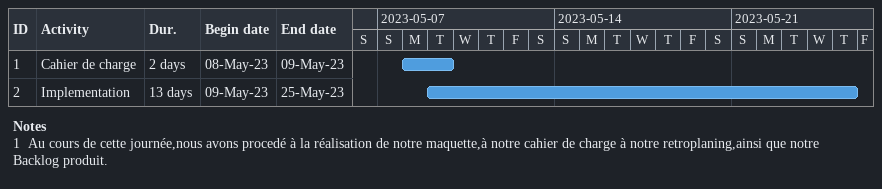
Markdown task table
| ID | Task | Duration | Start | Finish |
|---|---|---|---|---|
| 1 | Cahier de charge | 2d | 2023-05-08 | 2023-05-09 |
| 2 | Implementation | 13d | 2023-05-09 | 2023-05-25 |

Notes
- 1: Au cours de cette journée,nous avons procedé à la réalisation de notre maquette,à notre cahier de charge à notre retroplaning,ainsi que notre Backlog produit.
